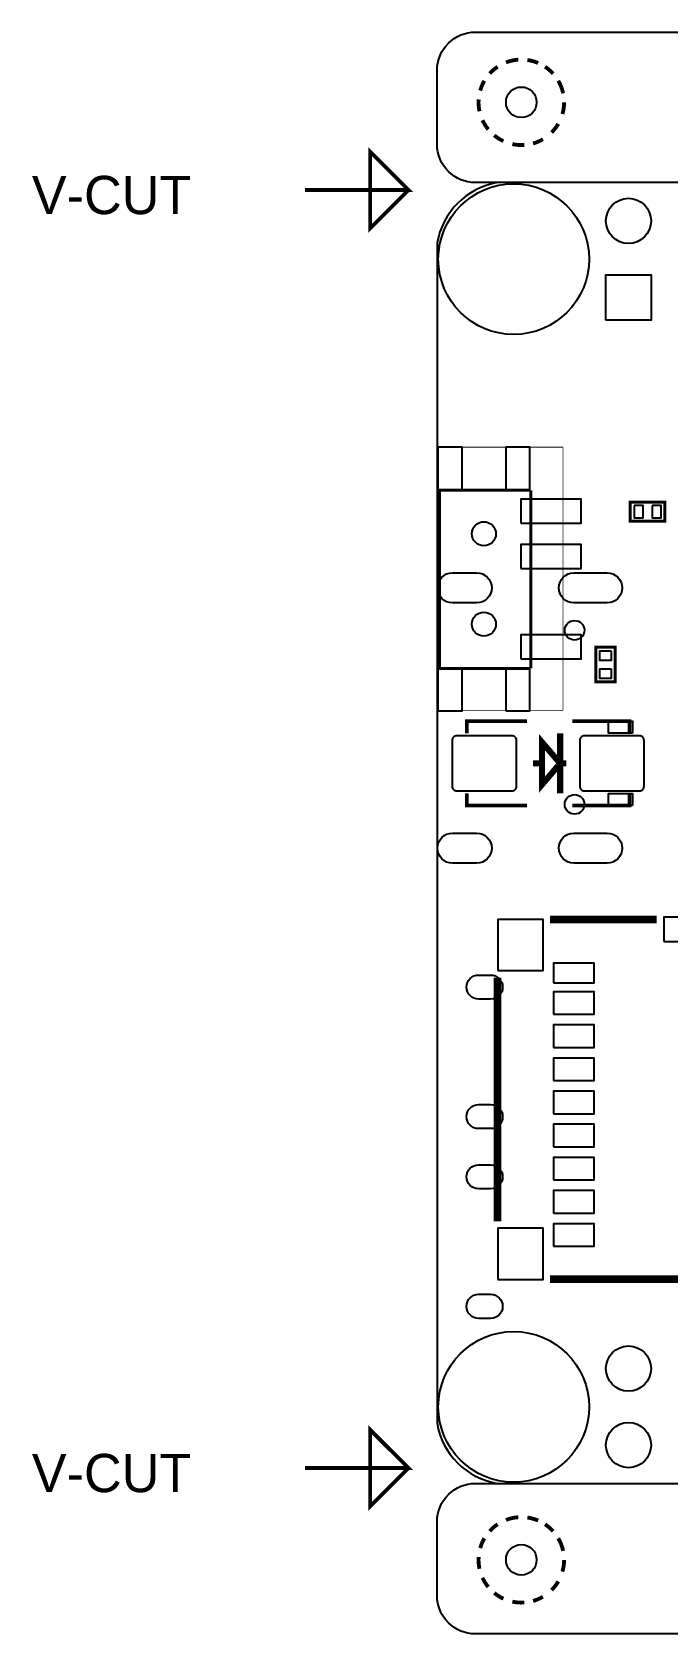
# Model space of a CAD drawing. Extents: x -19.8 to 37.2, y -8.8 to 44.4.
# Drawn here: x -19.8 to 1.3, y -8.8 to 44.4 of the extents above; entities that cross this region are included whole.
import ezdxf

# ---------------------------------------------------------------- set-up
doc = ezdxf.new("R2010")
doc.units = 0
for name, color, linetype in [('BG_OUTLINE', 254, 'CONTINUOUS'), ('PG_SILKSCREEN_BOTTOM', 6, 'CONTINUOUS'), ('PIN_BOTTOM', 1, 'CONTINUOUS')]:
    doc.layers.add(name, color=color, linetype=linetype)

msp = doc.modelspace()

# ---------------------------------------------------------------- linework, layer by layer
at = {"layer": 'BG_OUTLINE'}
for points in [[(-5.08, 44.36999), (35.56, 44.36999, -0.414214), (36.83, 43.09999), (36.83, 40.64, -0.414214), (35.56, 39.37), (-5.08, 39.37, -0.414214), (-6.35, 40.64), (-6.35, 43.09999, -0.414214), (-5.08, 44.36999)], [(-5.08, -3.81), (35.56, -3.81, -0.414214), (36.83, -5.08), (36.83, -7.53999, -0.414214), (35.56, -8.80999), (-5.08, -8.80999, -0.414214), (-6.35, -7.53999), (-6.35, -5.08, -0.414214), (-5.08, -3.81)]]:
    msp.add_lwpolyline(points, format="xyb", dxfattribs=at)
at = {"layer": 'BG_OUTLINE', "const_width": 0.127}
for points in [[(-10.7315, 39.125017), (-7.3025, 39.125017), (-8.5725, 40.395017), (-8.5725, 37.855017), (-7.3025, 39.125017)], [(-10.7315, -3.302), (-7.3025, -3.302), (-8.5725, -2.032), (-8.5725, -4.572), (-7.3025, -3.302)]]:
    msp.add_lwpolyline(points, dxfattribs=at)
at = {"layer": 'BG_OUTLINE'}
msp.add_lwpolyline([(-6.35, -1.809999, 0.323473), (-4.349999, -3.81), (34.829999, -3.81, 0.312902), (36.83, -1.809999), (36.83, 37.369999, 0.365948), (34.829999, 39.37), (-4.349999, 39.37, 0.317699), (-6.35, 37.369999)], format="xyb", close=True, dxfattribs=at)
msp.add_lwpolyline([(-6.35, -1.809999, 0.323473), (-4.349999, -3.81), (34.829999, -3.81, 0.312902), (36.83, -1.809999), (36.83, 37.369999, 0.365948), (34.829999, 39.37), (-4.349999, 39.37, 0.317699), (-6.35, 37.369999)], format="xyb", close=True, dxfattribs=at)
msp.add_lwpolyline([(-6.35, -1.809999, 0.323473), (-4.349999, -3.81), (34.829999, -3.81, 0.312902), (36.83, -1.809999), (36.83, 37.369999, 0.365948), (34.829999, 39.37), (-4.349999, 39.37, 0.317699), (-6.35, 37.369999)], format="xyb", close=True, dxfattribs=at)
msp.add_lwpolyline([(-6.35, -1.809999, 0.323473), (-4.349999, -3.81), (34.829999, -3.81, 0.312902), (36.83, -1.809999), (36.83, 37.369999, 0.365948), (34.829999, 39.37), (-4.349999, 39.37, 0.317699), (-6.35, 37.369999)], format="xyb", close=True, dxfattribs=at)
msp.add_lwpolyline([(-6.35, -1.809999, 0.323473), (-4.349999, -3.81), (34.829999, -3.81, 0.312902), (36.83, -1.809999), (36.83, 37.369999, 0.365948), (34.829999, 39.37), (-4.349999, 39.37, 0.317699), (-6.35, 37.369999)], format="xyb", close=True, dxfattribs=at)
at = {"layer": 'PG_SILKSCREEN_BOTTOM', "const_width": 0.127}
for points in [[(-4.606798, 42.992294, -0.061338), (-4.343654, 43.218608)], [(-4.065778, 43.362372, -0.074119), (-3.657092, 43.453304)], [(-3.355086, 43.442636, -0.065827), (-2.996692, 43.342052)], [(-2.7686, 43.218354, -0.062613), (-2.50063, 42.986706)], [(-4.92125, 42.427144, -0.062517), (-4.782566, 42.752518)], [(-2.329688, 42.752264, -0.079392), (-2.16789, 42.334434)], [(-4.953, 41.783, -0.061689), (-4.972812, 42.131488)], [(-2.136394, 42.037, -0.069654), (-2.191004, 41.64711)], [(-4.944364, 41.739566, -0.007798), (-4.953, 41.783)], [(-4.654804, 41.13784, -0.063426), (-4.845304, 41.441878)], [(-4.151122, 40.74795, -0.063405), (-4.45516, 40.938196)], [(-2.329688, 41.321736, -0.064425), (-2.552192, 41.033192)], [(-3.454908, 40.620696, -0.0707), (-3.853434, 40.648636)], [(-2.840736, 40.810688, -0.062525), (-3.16611, 40.672004)], [(-4.606798, -5.394706, -0.061338), (-4.343654, -5.168392)], [(-4.065778, -5.024628, -0.074119), (-3.657092, -4.933696)], [(-3.355086, -4.944364, -0.065827), (-2.996692, -5.044948)], [(-2.7686, -5.168646, -0.062613), (-2.50063, -5.400294)], [(-4.92125, -5.959856, -0.062517), (-4.782566, -5.634482)], [(-2.329688, -5.634736, -0.079392), (-2.16789, -6.052566)], [(-4.953, -6.604, -0.061689), (-4.972812, -6.255512)], [(-2.136394, -6.35, -0.069654), (-2.191004, -6.73989)], [(-4.944364, -6.647434, -0.007798), (-4.953, -6.604)], [(-4.654804, -7.24916, -0.063426), (-4.845304, -6.945122)], [(-4.151122, -7.63905, -0.063405), (-4.45516, -7.448804)], [(-2.329688, -7.065264, -0.064425), (-2.552192, -7.353808)], [(-3.454908, -7.766304, -0.0707), (-3.853434, -7.738364)], [(-2.840736, -7.576312, -0.062525), (-3.16611, -7.714996)]]:
    msp.add_lwpolyline(points, format="xyb", dxfattribs=at)
at = {"layer": 'PG_SILKSCREEN_BOTTOM'}
for points, const_width in [([(-6.324473, 30.587823), (-6.324473, 21.837777)], 0.0254), ([(-2.174367, 30.587823), (-6.324473, 30.587823)], 0.0254), ([(-2.174367, 21.837777), (-2.174367, 30.587823)], 0.0254), ([(-6.276467, 29.159835), (-6.276467, 23.243921)], 0.1016), ([(-3.241421, 29.159835), (-6.276467, 29.159835)], 0.1016), ([(-3.241421, 23.243921), (-3.241421, 29.159835)], 0.1016), ([(0.059004, 28.767989), (1.205992, 28.767989), (1.205992, 28.131008), (0.059004, 28.131008), (0.059004, 28.767989)], 0.1), ([(-0.442011, 23.943996), (-0.442011, 22.797008), (-1.078992, 22.797008), (-1.078992, 23.943996), (-0.442011, 23.943996)], 0.1), ([(-6.276467, 23.243921), (-3.241421, 23.243921)], 0.1016), ([(-6.324473, 21.837777), (-2.174367, 21.837777)], 0.0254), ([(-5.367, 21.091401), (-5.367, 21.4914), (-3.367001, 21.4914)], 0.127), ([(-1.866999, 21.4914), (0.033, 21.4914), (0.033, 21.091401)], 0.127), ([(-2.067001, 20.0914), (-2.267001, 20.0914), (-2.867, 19.391399), (-2.867, 20.791401), (-2.267001, 20.0914)], 0.2032), ([(-2.267001, 19.091399), (-2.267001, 21.091401)], 0.2032), ([(-3.166999, 20.0914), (-2.867, 20.0914)], 0.2032), ([(-3.367001, 18.6914), (-5.367, 18.6914), (-5.367, 19.091399)], 0.127), ([(0.033, 19.091399), (0.033, 18.6914), (-1.866999, 18.6914)], 0.127), ([(-2.600198, 14.904466), (0.938022, 14.904466)], 0.254), ([(-4.351274, 4.89077), (-4.351274, 12.980162)], 0.254), ([(-2.600198, 2.966466), (1.637284, 2.966466)], 0.254)]:
    msp.add_lwpolyline(points, dxfattribs=dict(at, const_width=const_width))
for points in [[(0.132999, 21.090801), (-0.666999, 21.091601), (-0.666999, 21.4914), (0.132999, 21.4914)], [(0.132999, 18.6914), (-0.666999, 18.6922), (-0.666999, 19.091399), (0.132999, 19.091399)]]:
    msp.add_lwpolyline(points, close=True, dxfattribs=at)
at = {"layer": 'PIN_BOTTOM'}
for points in [[(-0.750062, 34.809938), (-0.750062, 36.310062), (0.750062, 36.310062), (0.750062, 34.809938)], [(-6.324473, 29.187775), (-5.524373, 29.187775), (-5.524373, 30.587823), (-6.324473, 30.587823)], [(-4.074541, 29.187775), (-3.274441, 29.187775), (-3.274441, 30.587823), (-4.074541, 30.587823)], [(-3.574415, 28.062809), (-1.574419, 28.062809), (-1.574419, 28.862909), (-3.574415, 28.862909)], [(0.185001, 28.648), (0.185001, 28.248), (0.485, 28.248), (0.485, 28.648)], [(0.785, 28.648), (0.785, 28.248), (1.084999, 28.248), (1.084999, 28.648)], [(-3.574415, 26.562685), (-1.574419, 26.562685), (-1.574419, 27.362785), (-3.574415, 27.362785)], [(-3.574415, 23.562691), (-1.574419, 23.562691), (-1.574419, 24.362791), (-3.574415, 24.362791)], [(-0.562, 23.817999), (-0.962, 23.817999), (-0.962, 23.518), (-0.562, 23.518)], [(-6.324473, 21.837777), (-5.524373, 21.837777), (-5.524373, 23.237825), (-6.324473, 23.237825)], [(-4.074541, 21.837777), (-3.274441, 21.837777), (-3.274441, 23.237825), (-4.074541, 23.237825)], [(-0.562, 23.218), (-0.962, 23.218), (-0.962, 22.918001), (-0.562, 22.918001)], [(-4.331462, 13.210413), (-2.831338, 13.210413), (-2.831338, 14.910435), (-4.331462, 14.910435)], [(1.169162, 14.18209), (2.369058, 14.18209), (2.369058, 14.98219), (1.169162, 14.98219)], [(-2.486279, 12.810363), (-1.136269, 12.810363), (-1.136269, 13.460349), (-2.486279, 13.460349)], [(-2.486279, 11.760327), (-1.136269, 11.760327), (-1.136269, 12.510389), (-2.486279, 12.510389)], [(-2.486279, 10.660253), (-1.136269, 10.660253), (-1.136269, 11.410315), (-2.486279, 11.410315)], [(-2.486279, 9.560433), (-1.136269, 9.560433), (-1.136269, 10.310495), (-2.486279, 10.310495)], [(-2.486279, 8.460359), (-1.136269, 8.460359), (-1.136269, 9.210421), (-2.486279, 9.210421)], [(-2.486279, 7.360285), (-1.136269, 7.360285), (-1.136269, 8.110347), (-2.486279, 8.110347)], [(-2.486279, 6.260465), (-1.136269, 6.260465), (-1.136269, 7.010527), (-2.486279, 7.010527)], [(-2.486279, 5.160391), (-1.136269, 5.160391), (-1.136269, 5.910453), (-2.486279, 5.910453)], [(-2.486279, 4.060317), (-1.136269, 4.060317), (-1.136269, 4.810379), (-2.486279, 4.810379)], [(-4.331462, 2.960243), (-2.831338, 2.960243), (-2.831338, 4.660265), (-4.331462, 4.660265)]]:
    msp.add_lwpolyline(points, close=True, dxfattribs=at)
for points in [[(-5.038928, 25.417948), (-5.839028, 25.417948, -1), (-5.839028, 26.417946), (-5.038928, 26.417946, -1)], [(-0.708863, 25.417948), (-1.808937, 25.417948, -1), (-1.808937, 26.417946), (-0.708863, 26.417946, -1)], [(-5.8506, 20.8534), (-5.8506, 19.3294, 0.414214), (-5.6982, 19.177), (-3.8694, 19.177, 0.414214), (-3.717, 19.3294), (-3.717, 20.8534, 0.414214), (-3.8694, 21.0058), (-5.6982, 21.0058, 0.414214)], [(-1.617, 20.8534), (-1.617, 19.3294, 0.414214), (-1.4646, 19.177), (0.3642, 19.177, 0.414214), (0.5166, 19.3294), (0.5166, 20.8534, 0.414214), (0.3642, 21.0058), (-1.4646, 21.0058, 0.414214)], [(-5.038928, 16.777884), (-5.839028, 16.777884, -1), (-5.839028, 17.777882), (-5.038928, 17.777882, -1)], [(-0.708863, 16.777884), (-1.808937, 16.777884, -1), (-1.808937, 17.777882), (-0.708863, 17.777882, -1)], [(-4.576064, 12.264847), (-4.97586, 12.264847, -1), (-4.97586, 13.064947), (-4.576064, 13.064947, -1)], [(-4.576064, 7.964627), (-4.97586, 7.964627, -1), (-4.97586, 8.764727), (-4.576064, 8.764727, -1)], [(-4.576064, 5.965647), (-4.97586, 5.965647, -1), (-4.97586, 6.765747), (-4.576064, 6.765747, -1)], [(-4.576064, 1.665427), (-4.97586, 1.665427, -1), (-4.97586, 2.465527), (-4.576064, 2.465527, -1)]]:
    msp.add_lwpolyline(points, format="xyb", close=True, dxfattribs=at)
for centre, radius in [((-3.556, 42.037), 0.508), ((-3.81, 36.83), 2.5019), ((0, 38.1), 0.750062), ((-4.799457, 27.712797), 0.40005), ((-4.799457, 24.712803), 0.40005), ((-1.788998, 24.510025), 0.324993), ((-1.788998, 18.730001), 0.324993), ((-3.81, -1.27), 2.5019), ((0, 0), 0.750062), ((0, -2.54), 0.750062), ((-3.556, -6.35), 0.508)]:
    msp.add_circle(centre, radius, dxfattribs=at)

# ---------------------------------------------------------------- texts
at = {"layer": 'BG_OUTLINE', "width": 1.02}
for p in [(-19.7993, 38.324917), (-19.7993, -4.1021)]:
    msp.add_text('V-CUT', height=1.27, dxfattribs=at).set_placement(p)

doc.saveas('drawing.dxf')
